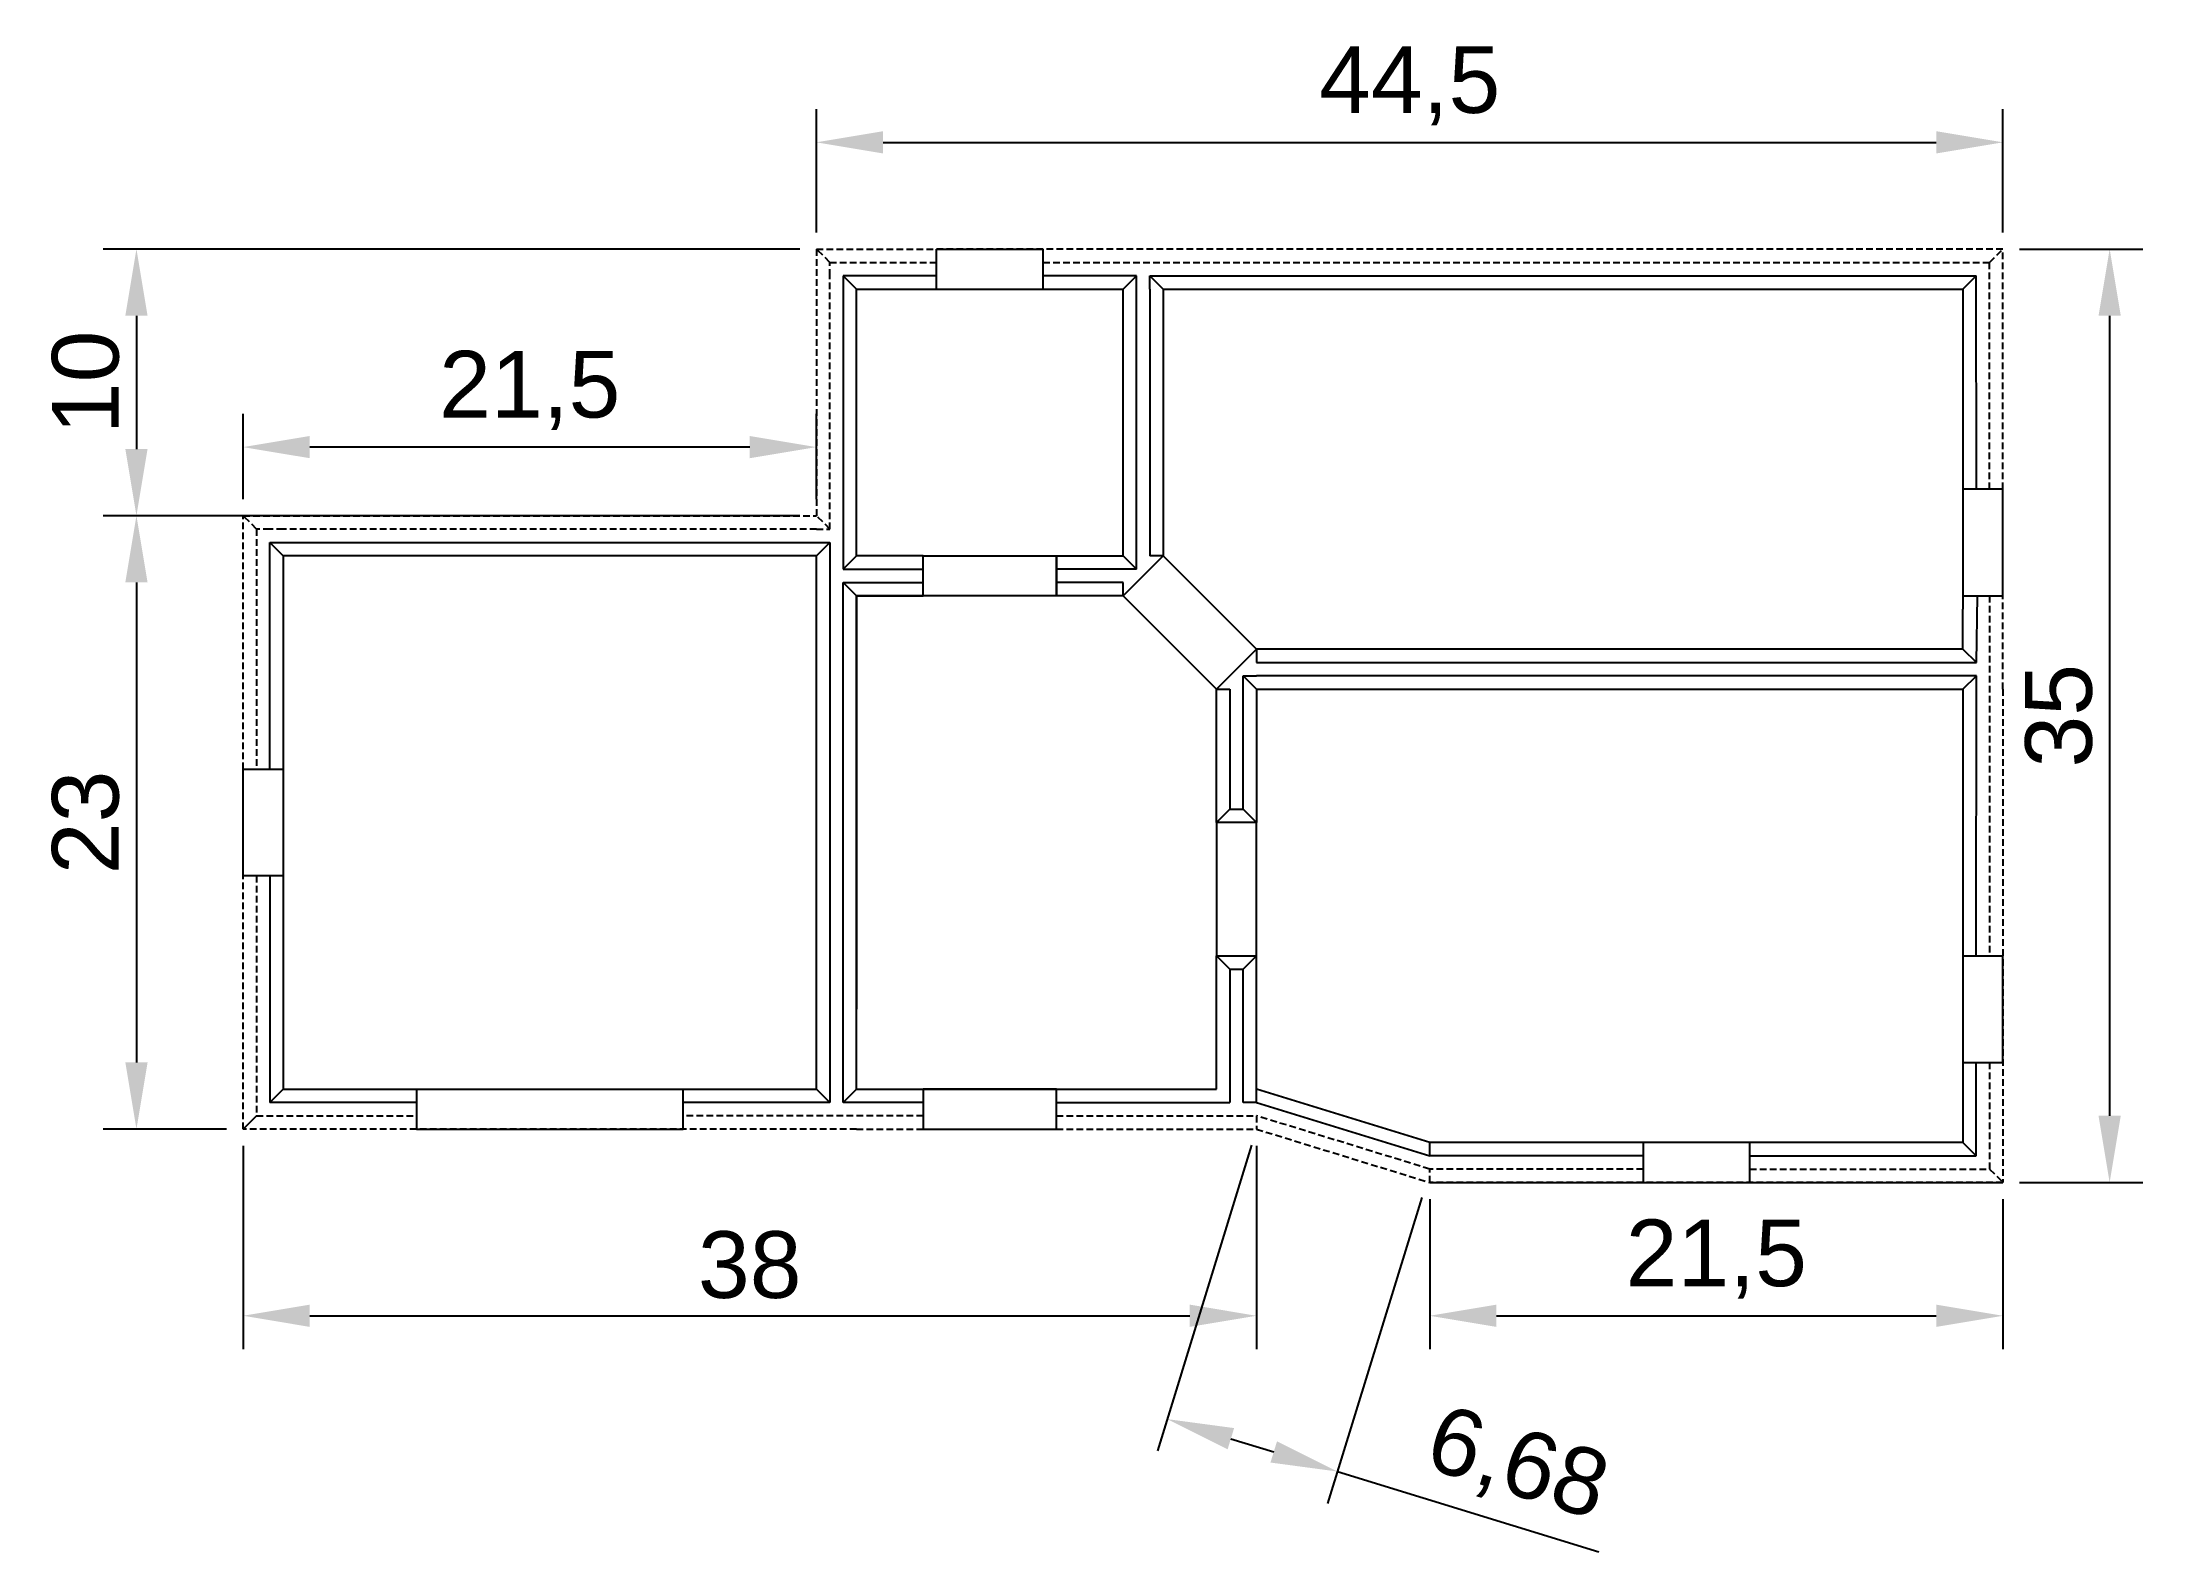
# Model space of a CAD drawing. Header units: millimetres. Extents: x 148 to 307, y 239 to 325.
# Drawn here: x 228.6 to 307.4, y 238.7 to 295.3 of the extents above; entities outside this region: 1.
import ezdxf

# ---------------------------------------------------------------- set-up
doc = ezdxf.new("R2010")
doc.units = ezdxf.units.MM
doc.linetypes.add('DASHED2', pattern=[0.375, 0.25, -0.125])
doc.styles.get("Standard").update_dxf_attribs({"font": 'arial.ttf'})
doc.dimstyles.new('ISO-25', dxfattribs={"dimtxt": 2.5, "dimasz": 2.5, "dimexe": 1.25, "dimexo": 0.625, "dimtad": 1, "dimtxsty": 'Standard', "dimcen": 2.5, "dimadec": 0, "dimazin": 0, "dimtfac": 1, "dimtmove": 0, "dimatfit": 3, "dimfxl": 1, "dimarcsym": 0})

# ---------------------------------------------------------------- blocks, each defined once
blk = doc.blocks.new('*D22')
at = {"color": 0, "lineweight": -2}
for p, q in [((235.483, 277.535), (230.858, 277.535)), ((232.108, 275.035), (232.108, 257.035)), ((235.483, 254.535), (230.858, 254.535))]:
    blk.add_line(p, q, dxfattribs=at)
at = {"color": 0}
for points in [[(232.525, 275.035), (231.691, 275.035), (232.108, 277.535)], [(231.691, 257.035), (232.525, 257.035), (232.108, 254.535)]]:
    blk.add_solid(points, dxfattribs=at)
at = {"layer": 'Defpoints', "color": 0}
for p in [(236.108, 277.535), (232.108, 254.535), (236.108, 254.535)]:
    blk.add_point(p, dxfattribs=at)
at = {"color": 0, "insert": (230.207, 266.035), "char_height": 2.5, "attachment_point": 5, "rotation": 90}
blk.add_mtext('23', dxfattribs=at)
blk = doc.blocks.new('*D23')
at = {"color": 0, "lineweight": -2}
for p, q in [((256.983, 287.535), (230.858, 287.535)), ((232.108, 285.035), (232.108, 280.035)), ((256.983, 277.535), (230.858, 277.535))]:
    blk.add_line(p, q, dxfattribs=at)
at = {"color": 0}
for points in [[(232.525, 285.035), (231.691, 285.035), (232.108, 287.535)], [(231.691, 280.035), (232.525, 280.035), (232.108, 277.535)]]:
    blk.add_solid(points, dxfattribs=at)
at = {"layer": 'Defpoints', "color": 0}
for p in [(257.608, 287.535), (232.108, 277.535), (257.608, 277.535)]:
    blk.add_point(p, dxfattribs=at)
at = {"color": 0, "insert": (230.207, 282.535), "char_height": 2.5, "attachment_point": 5, "rotation": 90}
blk.add_mtext('10', dxfattribs=at)
blk = doc.blocks.new('*D24')
at = {"color": 0, "lineweight": -2}
for p, q in [((257.608, 288.16), (257.608, 292.785)), ((302.108, 288.16), (302.108, 292.785)), ((260.108, 291.535), (299.608, 291.535))]:
    blk.add_line(p, q, dxfattribs=at)
at = {"color": 0}
for points in [[(260.108, 291.952), (260.108, 291.118), (257.608, 291.535)], [(299.608, 291.118), (299.608, 291.952), (302.108, 291.535)]]:
    blk.add_solid(points, dxfattribs=at)
at = {"layer": 'Defpoints', "color": 0}
for p in [(302.108, 291.535), (257.608, 287.535), (302.108, 287.535)]:
    blk.add_point(p, dxfattribs=at)
at = {"color": 0, "insert": (279.858, 293.656), "char_height": 2.5, "attachment_point": 5}
blk.add_mtext('44,5', dxfattribs=at)
blk = doc.blocks.new('*D25')
at = {"color": 0, "lineweight": -2}
for p, q in [((302.733, 287.535), (307.358, 287.535)), ((306.108, 285.035), (306.108, 255.035)), ((302.733, 252.535), (307.358, 252.535))]:
    blk.add_line(p, q, dxfattribs=at)
at = {"color": 0}
for points in [[(306.525, 285.035), (305.691, 285.035), (306.108, 287.535)], [(305.691, 255.035), (306.525, 255.035), (306.108, 252.535)]]:
    blk.add_solid(points, dxfattribs=at)
at = {"layer": 'Defpoints', "color": 0}
for p in [(302.108, 287.535), (302.108, 252.535), (306.108, 252.535)]:
    blk.add_point(p, dxfattribs=at)
at = {"color": 0, "insert": (304.207, 270.035), "char_height": 2.5, "attachment_point": 5, "rotation": 90}
blk.add_mtext('35', dxfattribs=at)
blk = doc.blocks.new('*D26')
at = {"color": 0, "lineweight": -2}
for p, q in [((236.108, 253.91), (236.108, 246.285)), ((274.108, 253.91), (274.108, 246.285)), ((238.608, 247.535), (271.608, 247.535))]:
    blk.add_line(p, q, dxfattribs=at)
at = {"color": 0}
for points in [[(238.608, 247.952), (238.608, 247.118), (236.108, 247.535)], [(271.608, 247.118), (271.608, 247.952), (274.108, 247.535)]]:
    blk.add_solid(points, dxfattribs=at)
at = {"layer": 'Defpoints', "color": 0}
for p in [(236.108, 254.535), (274.108, 254.535), (274.108, 247.535)]:
    blk.add_point(p, dxfattribs=at)
at = {"color": 0, "insert": (255.108, 249.436), "char_height": 2.5, "attachment_point": 5}
blk.add_mtext('38', dxfattribs=at)
blk = doc.blocks.new('*D27')
at = {"color": 0, "lineweight": -2}
for p, q in [((280.608, 251.91), (280.608, 246.285)), ((302.108, 251.91), (302.108, 246.285)), ((283.108, 247.535), (299.608, 247.535))]:
    blk.add_line(p, q, dxfattribs=at)
at = {"color": 0}
for points in [[(283.108, 247.952), (283.108, 247.118), (280.608, 247.535)], [(299.608, 247.118), (299.608, 247.952), (302.108, 247.535)]]:
    blk.add_solid(points, dxfattribs=at)
at = {"layer": 'Defpoints', "color": 0}
for p in [(280.608, 252.535), (302.108, 252.535), (302.108, 247.535)]:
    blk.add_point(p, dxfattribs=at)
at = {"color": 0, "insert": (291.358, 249.661), "char_height": 2.5, "attachment_point": 5}
blk.add_mtext('21,5', dxfattribs=at)
blk = doc.blocks.new('*D28')
at = {"color": 0, "lineweight": -2}
for p, q in [((273.924, 253.938), (270.394, 242.465)), ((280.312, 251.972), (276.781, 240.499)), ((273.151, 242.924), (274.76, 242.429)), ((277.149, 241.694), (286.953, 238.678))]:
    blk.add_line(p, q, dxfattribs=at)
at = {"color": 0}
for points in [[(273.274, 243.323), (273.029, 242.526), (270.762, 243.66)], [(274.637, 242.031), (274.882, 242.828), (277.149, 241.694)]]:
    blk.add_solid(points, dxfattribs=at)
at = {"layer": 'Defpoints', "color": 0}
for p in [(274.108, 254.535), (280.495, 252.57), (277.149, 241.694)]:
    blk.add_point(p, dxfattribs=at)
at = {"color": 0, "insert": (283.871, 241.851), "char_height": 2.5, "attachment_point": 5, "rotation": 342.89727}
blk.add_mtext('6,68', dxfattribs=at)
blk = doc.blocks.new('*D29')
at = {"color": 0, "lineweight": -2}
for p, q in [((236.108, 278.16), (236.108, 281.357)), ((257.608, 278.16), (257.608, 281.357)), ((255.108, 280.107), (238.608, 280.107))]:
    blk.add_line(p, q, dxfattribs=at)
at = {"color": 0}
for points in [[(238.608, 280.524), (238.608, 279.691), (236.108, 280.107)], [(255.108, 279.691), (255.108, 280.524), (257.608, 280.107)]]:
    blk.add_solid(points, dxfattribs=at)
at = {"layer": 'Defpoints', "color": 0}
for p in [(236.108, 280.107), (236.108, 277.535), (257.608, 277.535)]:
    blk.add_point(p, dxfattribs=at)
at = {"color": 0, "insert": (246.858, 282.234), "char_height": 2.5, "attachment_point": 5}
blk.add_mtext('21,5', dxfattribs=at)

msp = doc.modelspace()

# ---------------------------------------------------------------- linework, layer by layer
for p, q in [((147.536, 325.318), (147.536, 259.14)), ((259.108, 276.035), (259.108, 286.035)), ((259.108, 286.035), (269.108, 286.035)), ((269.108, 282.535), (269.108, 286.035)), ((270.608, 286.035), (300.608, 286.035)), ((270.608, 286.035), (270.608, 276.035)), ((300.608, 286.035), (300.608, 274.035)), ((269.108, 276.035), (269.108, 282.535)), ((237.608, 276.035), (237.608, 256.035)), ((257.608, 276.035), (237.608, 276.035)), ((257.608, 256.035), (257.608, 276.035)), ((261.608, 276.035), (259.108, 276.035)), ((261.608, 274.535), (261.608, 276.035)), ((266.608, 276.035), (269.108, 276.035)), ((266.608, 274.535), (266.608, 276.035)), ((266.608, 276.035), (269.108, 276.035)), ((270.608, 276.035), (274.108, 272.535)), ((259.108, 274.535), (259.108, 259.035)), ((259.108, 256.035), (259.108, 274.535)), ((261.608, 274.535), (259.108, 274.535)), ((259.108, 274.535), (261.608, 274.535)), ((269.108, 274.535), (266.608, 274.535)), ((269.108, 274.535), (272.608, 271.035)), ((300.608, 272.535), (300.608, 274.035)), ((300.608, 272.535), (274.108, 272.535)), ((272.608, 266.035), (272.608, 271.035)), ((274.108, 271.035), (274.108, 266.035)), ((274.108, 271.035), (300.608, 271.035)), ((300.608, 271.035), (300.608, 254.535)), ((274.108, 266.035), (272.608, 266.035)), ((272.608, 256.035), (272.608, 261.035)), ((272.608, 261.035), (274.108, 261.035)), ((274.108, 256.035), (274.108, 261.035)), ((237.608, 255.535), (237.108, 255.535)), ((237.608, 256.035), (257.608, 256.035)), ((259.108, 256.035), (272.608, 256.035)), ((280.608, 254.035), (274.108, 256.035)), ((236.608, 255.035), (236.108, 254.535)), ((300.608, 254.535), (300.608, 254.035)), ((300.608, 254.035), (280.608, 254.035)), ((280.608, 252.535), (302.108, 252.535))]:
    msp.add_line(p, q)
at = {"linetype": 'DASHED2'}
for p, q in [((257.608, 287.535), (257.608, 277.535)), ((258.108, 287.035), (257.608, 287.535)), ((257.608, 287.535), (262.108, 287.535)), ((258.108, 286.535), (258.108, 287.035)), ((258.108, 287.035), (262.108, 287.035)), ((270.608, 287.535), (262.108, 287.535)), ((266.108, 287.035), (300.608, 287.035)), ((302.108, 287.535), (270.608, 287.535)), ((300.608, 287.035), (301.608, 287.035)), ((301.608, 287.035), (302.108, 287.535)), ((301.608, 278.535), (301.608, 287.035)), ((302.108, 272.535), (302.108, 287.535)), ((258.108, 286.035), (258.108, 286.535)), ((258.108, 277.035), (258.108, 286.035)), ((259.108, 286.035), (266.608, 286.035)), ((259.108, 286.035), (262.108, 286.035)), ((236.108, 254.535), (236.108, 277.535)), ((236.108, 277.535), (257.608, 277.535)), ((236.608, 277.035), (236.108, 277.535)), ((258.108, 277.035), (257.608, 277.535)), ((237.108, 277.035), (236.608, 277.035)), ((236.608, 277.035), (236.608, 268.035)), ((237.608, 277.035), (237.108, 277.035)), ((257.608, 277.035), (237.608, 277.035)), ((257.608, 277.035), (258.108, 277.035)), ((301.608, 274.535), (301.608, 261.035)), ((302.108, 271.035), (302.108, 272.535)), ((302.108, 271.035), (302.108, 252.535)), ((236.608, 264.035), (236.608, 255.035)), ((301.608, 257.035), (301.608, 253.035)), ((259.108, 254.535), (236.108, 254.535)), ((236.608, 255.035), (242.608, 255.035)), ((261.608, 255.035), (252.608, 255.035)), ((259.108, 254.535), (274.108, 254.535)), ((266.608, 255.035), (274.108, 255.035)), ((280.608, 253.035), (274.108, 255.035)), ((274.108, 255.035), (274.108, 254.535)), ((274.108, 254.535), (280.608, 252.535)), ((288.608, 253.035), (280.608, 253.035)), ((280.608, 252.535), (280.608, 253.035)), ((292.608, 253.035), (301.608, 253.035)), ((301.608, 253.035), (302.108, 252.535)), ((300.608, 252.535), (280.608, 252.535)), ((302.108, 252.535), (300.608, 252.535))]:
    msp.add_line(p, q, dxfattribs=at)
at = {"color": 4}
for p, q in [((262.108, 286.035), (262.108, 287.535)), ((262.108, 287.535), (266.108, 287.535)), ((266.108, 286.035), (266.108, 287.535)), ((262.108, 286.035), (266.108, 286.035)), ((302.108, 278.535), (300.608, 278.535)), ((300.608, 278.535), (300.608, 274.535)), ((302.108, 274.535), (302.108, 278.535)), ((300.608, 274.535), (302.108, 274.535)), ((236.108, 264.035), (236.108, 268.035)), ((236.108, 268.035), (237.608, 268.035)), ((237.608, 268.035), (237.608, 264.035)), ((237.608, 264.035), (236.108, 264.035)), ((300.608, 261.035), (300.608, 257.035)), ((300.608, 261.035), (302.108, 261.035)), ((302.108, 257.035), (302.108, 261.035)), ((300.608, 257.035), (302.108, 257.035)), ((288.608, 254.035), (288.608, 252.535)), ((292.608, 254.035), (288.608, 254.035)), ((292.608, 252.535), (292.608, 254.035)), ((288.608, 252.535), (292.608, 252.535))]:
    msp.add_line(p, q, dxfattribs=at)
at = {"color": 2}
for p, q in [((258.608, 286.535), (258.608, 276.035)), ((258.608, 286.535), (259.108, 286.035)), ((262.108, 286.535), (258.608, 286.535)), ((269.108, 286.535), (266.108, 286.535)), ((269.608, 286.535), (269.108, 286.535)), ((269.108, 286.035), (269.608, 286.535)), ((269.608, 275.535), (269.608, 286.535)), ((270.108, 286.035), (270.108, 286.535)), ((270.108, 286.535), (300.108, 286.535)), ((270.608, 286.035), (270.108, 286.535)), ((270.108, 286.035), (270.108, 276.035)), ((300.108, 286.535), (300.608, 286.535)), ((300.608, 286.535), (301.108, 286.535)), ((300.608, 286.035), (301.108, 286.535)), ((301.111, 278.535), (301.108, 286.535)), ((237.108, 276.535), (258.108, 276.535)), ((237.108, 268.035), (237.108, 276.535)), ((237.108, 276.535), (237.608, 276.035)), ((258.108, 276.535), (257.608, 276.035)), ((258.108, 276.535), (258.108, 255.535)), ((258.608, 276.035), (258.608, 275.535)), ((259.108, 276.035), (258.608, 275.535)), ((269.108, 276.035), (269.608, 275.535)), ((270.608, 276.035), (270.108, 276.035)), ((258.608, 275.535), (261.608, 275.535)), ((258.608, 274.535), (258.608, 275.035)), ((259.108, 274.535), (258.608, 275.035)), ((258.608, 275.035), (261.608, 275.035)), ((269.608, 275.535), (266.608, 275.535)), ((269.108, 275.035), (266.608, 275.035)), ((269.108, 274.535), (269.108, 275.035)), ((258.608, 255.535), (258.608, 274.535)), ((301.114, 272.035), (301.146, 274.535)), ((274.108, 272.535), (274.108, 272.035)), ((274.108, 272.035), (301.114, 272.035)), ((300.608, 272.535), (301.114, 272.035)), ((273.608, 266.535), (273.608, 271.535)), ((273.608, 271.535), (274.111, 271.535)), ((274.108, 271.035), (273.608, 271.535)), ((301.111, 271.535), (274.111, 271.535)), ((300.608, 271.035), (301.111, 271.535)), ((301.108, 261.035), (301.111, 271.535)), ((301.111, 271.535), (301.111, 271.535)), ((272.608, 271.035), (273.108, 271.035)), ((273.108, 271.035), (273.108, 266.535)), ((272.608, 266.035), (273.108, 266.535)), ((273.108, 266.535), (273.608, 266.535)), ((274.108, 266.035), (273.608, 266.535)), ((237.108, 264.035), (237.108, 255.535)), ((272.608, 261.035), (273.108, 260.535)), ((273.608, 260.535), (274.108, 261.035)), ((273.108, 260.535), (273.108, 255.535)), ((273.108, 260.535), (273.608, 260.535)), ((273.608, 255.535), (273.608, 260.535)), ((301.108, 256.535), (301.108, 257.035)), ((301.108, 253.535), (301.108, 256.535)), ((237.608, 256.035), (237.108, 255.535)), ((242.608, 255.535), (237.608, 255.535)), ((253.108, 255.535), (252.608, 255.535)), ((258.108, 255.535), (253.108, 255.535)), ((257.608, 256.035), (258.108, 255.535)), ((258.608, 255.535), (259.108, 256.035)), ((259.108, 255.535), (258.608, 255.535)), ((261.608, 255.535), (259.108, 255.535)), ((266.608, 255.535), (273.108, 255.535)), ((274.108, 255.535), (273.608, 255.535)), ((274.108, 255.535), (274.108, 256.035)), ((274.108, 255.535), (280.608, 253.535)), ((280.608, 253.535), (280.608, 254.035)), ((301.108, 253.535), (300.608, 254.035)), ((288.608, 253.535), (280.608, 253.535)), ((292.608, 253.535), (301.108, 253.535))]:
    msp.add_line(p, q, dxfattribs=at)
at = {"color": 1}
for p, q in [((261.608, 274.535), (261.608, 276.035)), ((261.608, 276.035), (266.608, 276.035)), ((266.608, 276.035), (266.608, 274.535)), ((270.608, 276.035), (269.108, 274.535)), ((274.108, 272.535), (270.608, 276.035)), ((266.608, 274.535), (261.608, 274.535)), ((269.108, 274.535), (272.608, 271.035)), ((272.608, 271.035), (274.108, 272.535)), ((274.108, 266.035), (272.608, 266.035)), ((272.608, 266.035), (272.608, 261.035)), ((274.108, 261.035), (274.108, 266.035)), ((272.608, 261.035), (274.108, 261.035)), ((242.608, 256.035), (242.608, 254.535)), ((242.608, 256.035), (252.608, 256.035)), ((252.608, 254.535), (252.608, 256.035)), ((261.608, 256.035), (261.608, 254.535)), ((266.608, 256.035), (261.608, 256.035)), ((266.608, 254.535), (266.608, 256.035)), ((242.608, 254.535), (252.608, 254.535)), ((261.608, 254.535), (265.608, 254.535)), ((265.608, 254.535), (266.608, 254.535))]:
    msp.add_line(p, q, dxfattribs=at)
at = {"color": 1, "linetype": 'DASHED2'}
msp.add_line((242.608, 256.035), (252.608, 256.035), dxfattribs=at)

# ---------------------------------------------------------------- dimensions: what is measured, and where the dimension line sits
for base, p1, p2, picture, middle in [((302.108, 291.535), (257.608, 287.535), (302.108, 287.535), '*D24', (279.858, 293.656)), ((236.108, 280.107), (257.608, 277.535), (236.108, 277.535), '*D29', (246.858, 282.234)), ((274.108, 247.535), (236.108, 254.535), (274.108, 254.535), '*D26', (255.108, 249.436)), ((302.108, 247.535), (280.608, 252.535), (302.108, 252.535), '*D27', (291.358, 249.661))]:
    dim = msp.add_linear_dim(base=base, p1=p1, p2=p2, dimstyle='ISO-25')
    dim.commit()
    dim.dimension.update_dxf_attribs({"geometry": picture, "text_midpoint": middle})
for base, p1, p2, picture, middle in [((232.108, 277.535), (257.608, 287.535), (257.608, 277.535), '*D23', (230.207, 282.535)), ((306.108, 252.535), (302.108, 287.535), (302.108, 252.535), '*D25', (304.207, 270.035)), ((232.108, 254.535), (236.108, 277.535), (236.108, 254.535), '*D22', (230.207, 266.035))]:
    dim = msp.add_linear_dim(base=base, p1=p1, p2=p2, angle=90, dimstyle='ISO-25')
    dim.commit()
    dim.dimension.update_dxf_attribs({"geometry": picture, "text_midpoint": middle})
dim = msp.add_aligned_dim(p1=(274.108, 254.535), p2=(280.495, 252.57), distance=-11.379, dimstyle='ISO-25')
dim.commit()
dim.dimension.update_dxf_attribs({"geometry": '*D28', "text_midpoint": (283.871, 241.851)})

doc.saveas('drawing.dxf')
